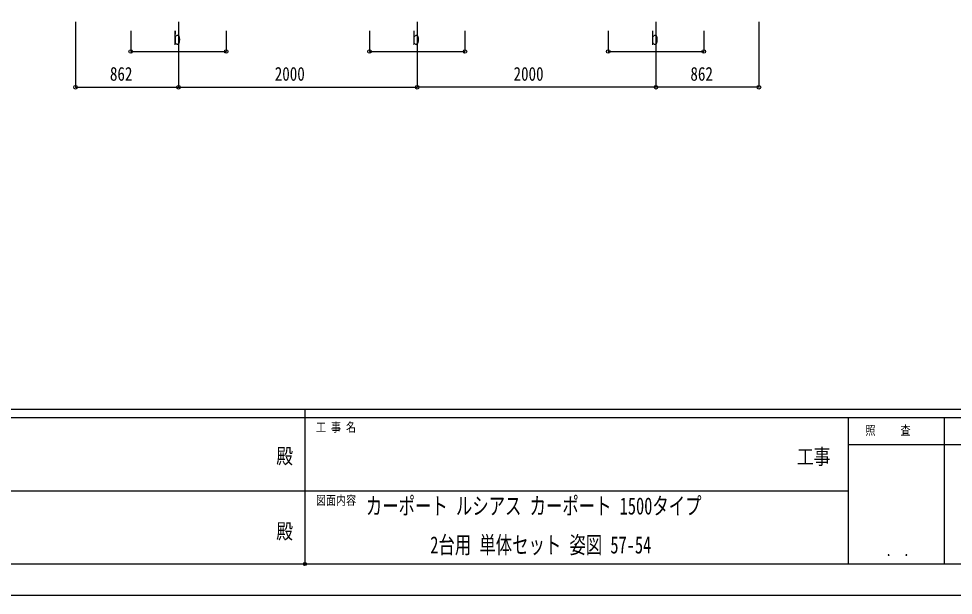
# Model space of a CAD drawing. Units: millimetres, scale not verified. Extents: x -14718 to 14718, y -10395 to 10395.
# Drawn here: x -2416 to 5413, y -10395 to -5563 of the extents above; entities that cross this region are included whole.
import ezdxf
from ezdxf.enums import TextEntityAlignment as Align

# ---------------------------------------------------------------- set-up
doc = ezdxf.new("R2010")
doc.units = ezdxf.units.MM
doc.header["$LTSCALE"] = 50
doc.header["$PDMODE"] = 32
doc.header["$PDSIZE"] = 25
for name, color, linetype in [('0-2_USER1', 3, 'Continuous'), ('0-6_YKK_D', 6, 'Continuous'), ('0-7_YKK_ZWAK', 7, 'Continuous')]:
    doc.layers.add(name, color=color, linetype=linetype)
doc.styles.add('ＭＳ ゴシック', font='')
doc.styles.get('ＭＳ ゴシック').set_extended_font_data('MS Gothic')

msp = doc.modelspace()

# ---------------------------------------------------------------- linework, layer by layer
at = {"layer": '0-6_YKK_D'}
for p, q in [((-1939.53, -5588.63), (-1939.53, -6138.63)), ((-1077.43, -5588.63), (-1077.43, -6138.63)), ((-1077.43, -5588.63), (-1077.43, -6138.63)), ((922.57, -5588.63), (922.57, -6138.63)), ((922.57, -5588.63), (922.57, -6138.63)), ((2922.56, -5588.63), (2922.56, -6138.63)), ((2922.56, -5588.63), (2922.56, -6138.63)), ((3784.67, -5588.63), (3784.67, -6138.63)), ((-1477.43, -5666.24), (-1477.43, -5838.63)), ((-677.43, -5666.24), (-677.43, -5838.63)), ((522.57, -5666.24), (522.57, -5838.63)), ((1322.57, -5666.24), (1322.57, -5838.63)), ((2522.56, -5666.24), (2522.56, -5838.63)), ((3322.56, -5666.24), (3322.56, -5838.63)), ((-1477.43, -5837.63), (-677.43, -5837.63)), ((522.57, -5837.63), (1322.57, -5837.63)), ((2522.56, -5837.63), (3322.56, -5837.63)), ((-1939.53, -6137.63), (-1077.43, -6137.63)), ((-1077.43, -6137.63), (922.57, -6137.63)), ((2922.56, -6137.63), (922.57, -6137.63)), ((3784.67, -6137.63), (2922.56, -6137.63))]:
    msp.add_line(p, q, dxfattribs=at)
for centre in [(-1477.43, -5837.63), (-677.43, -5837.63), (522.57, -5837.63), (1322.57, -5837.63), (2522.56, -5837.63), (3322.56, -5837.63), (-1939.53, -6137.63), (-1077.43, -6137.63), (-1077.43, -6137.63), (922.57, -6137.63), (922.57, -6137.63), (2922.56, -6137.63), (2922.56, -6137.63), (3784.67, -6137.63)]:
    msp.add_circle(centre, 14.88, dxfattribs=at)
at = {"layer": '0-7_YKK_ZWAK'}
for p, q in [((13632.57, -8837.5), (-13667.43, -8837.5)), ((-17.43, -8837.5), (-17.43, -10132.5)), ((-17.43, -8907.5), (-4567.43, -8907.5)), ((4532.57, -8907.5), (-17.43, -8907.5)), ((5337.57, -8907.5), (5337.57, -10132.5)), ((6947.57, -9135), (4532.57, -9135)), ((-4541.18, -9520), (-17.43, -9520)), ((-17.43, -9520), (4532.57, -9520)), ((-4567.43, -10132.5), (-17.43, -10132.5)), ((-17.43, -10132.5), (4532.57, -10132.5)), ((4532.57, -10132.5), (6947.57, -10132.5))]:
    msp.add_line(p, q, dxfattribs=at)
msp.add_lwpolyline([(-14717.5, -10395), (14717.5, -10395), (14717.5, 10395), (-14717.5, 10395)], close=True, dxfattribs=at)
msp.add_lwpolyline([(6947.57, -8907.5), (4532.57, -8907.5), (4532.57, -10132.5)], dxfattribs=at)
msp.add_point((-17.43, -10132.5), dxfattribs=at)

# ---------------------------------------------------------------- texts
at = {"layer": '0-2_USER1', "style": 'ＭＳ ゴシック', "width": 0.7}
for s, p in [('カーポート ルシアス カーポート 1500タイプ', (492.26, -9760.92)), ('2台用 単体セット 姿図 57-54', (1031.92, -10087.58))]:
    msp.add_text(s, height=143.7, dxfattribs=at).set_placement(p, align=Align.BOTTOM_LEFT)
at = {"layer": '0-6_YKK_D', "style": 'ＭＳ ゴシック', "width": 0.8}
for s, p in [('b', (-1119.43, -5817.63)), ('b', (880.57, -5817.63)), ('b', (2880.56, -5817.63)), ('862', (-1651.28, -6117.63)), ('2000', (-270.63, -6117.63)), ('2000', (1729.37, -6117.63)), ('862', (3210.82, -6117.63))]:
    msp.add_text(s, height=115.5, dxfattribs=at).set_placement(p, align=Align.BOTTOM_LEFT)
at = {"layer": '0-7_YKK_ZWAK', "style": 'ＭＳ ゴシック', "width": 0.8}
for s, height, p in [('工 事 名', 76.98, (74.44, -9047.5)), ('照     査', 76.98, (4677.47, -9073.75)), ('殿', 128.3, (-257.83, -9330.42)), ('工事', 128.3, (4103.17, -9336.13)), ('図面内容', 76.98, (74.44, -9660)), ('殿', 128.3, (-257.83, -9960.42)), ('． ．', 90.71, (4847.5, -10095.23))]:
    msp.add_text(s, height=height, dxfattribs=at).set_placement(p, align=Align.BOTTOM_LEFT)

doc.saveas('drawing.dxf')
